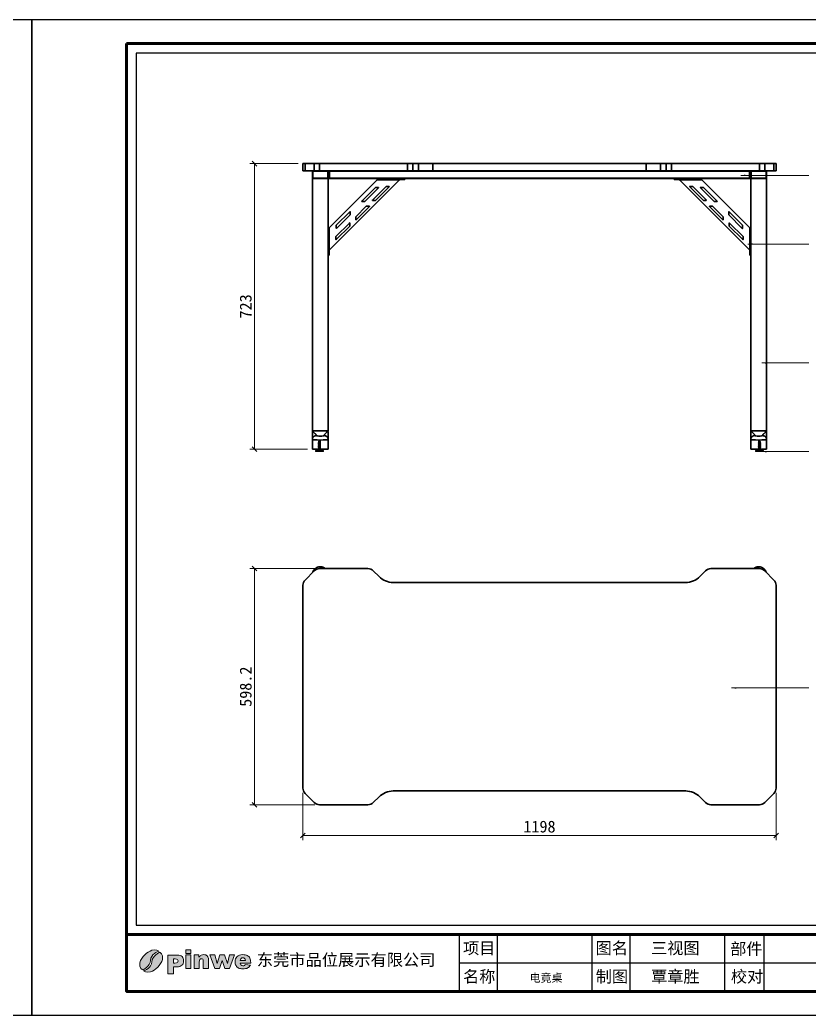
# Model space of a CAD drawing. Header units: inches. Extents: x 15389 to 49212, y -27129 to 13207.
# Drawn here: x 29275 to 31273, y 6678 to 9198 of the extents above; entities that cross this region are included whole.
import ezdxf

# ---------------------------------------------------------------- set-up
doc = ezdxf.new("R2010")
doc.units = ezdxf.units.IN
doc.header["$MEASUREMENT"] = 0
for name, color, linetype, lineweight in [('05常规标注', 42, 'Continuous', 13), ('图框', 5, 'Continuous', 60), ('粗实线', 7, 'Continuous', 35), ('轮廓线', 7, 'Continuous', 30)]:
    doc.layers.add(name, color=color, linetype=linetype, lineweight=lineweight)
doc.layers.add('_U+56FE_U+5C42 1', color=7, linetype='Continuous')
doc.layers.add('OBJ', color=1, linetype='Continuous')
doc.styles.get("Standard").update_dxf_attribs({"font": 'arial.ttf'})
doc.styles.add('宋体', font='')
doc.styles.add('样式 1', font='')
doc.styles.get('宋体').set_extended_font_data('SimSun')
doc.styles.get('样式 1').set_extended_font_data('SimSun')
doc.dimstyles.new('1-12', dxfattribs={"dimscale": 12, "dimtxt": 2.5, "dimasz": 1, "dimexe": 1, "dimexo": 1, "dimtad": 1, "dimdec": 1, "dimdsep": 46, "dimtxsty": '宋体', "dimblk": 'OBLIQUE', "dimcen": 2.5, "dimclrd": 3, "dimclre": 3, "dimclrt": 256, "dimadec": 0, "dimazin": 0, "dimtfac": 1, "dimtdec": 1, "dimtmove": 1, "dimatfit": 3, "dimfxl": 2, "dimlwd": 9, "dimlwe": 9, "dimarcsym": 1})

# ---------------------------------------------------------------- blocks, each defined once
blk = doc.blocks.new('_Oblique')
at = {"color": 0, "linetype": 'ByBlock', "lineweight": -2}
blk.add_line((-0.5, -0.5), (0.5, 0.5), dxfattribs=at)
blk = doc.blocks.new('*D108')
at = {"color": 3, "linetype": 'Continuous', "lineweight": 9, "transparency": 16777216}
for p, q in [((30023.7, 7808.3), (29857.6, 7808.3)), ((29869.6, 7210.1), (29869.6, 7808.3)), ((30022, 7210.1), (29857.6, 7210.1))]:
    blk.add_line(p, q, dxfattribs=at)
at = {"layer": 'Defpoints', "color": 0, "transparency": 16777216}
for p in [(29869.6, 7808.3), (30035.7, 7808.3), (30034, 7210.1)]:
    blk.add_point(p, dxfattribs=at)
at = {"color": 3, "lineweight": 9, "transparency": 16777216, "xscale": 12, "yscale": 12, "zscale": 12}
for p, rotation in [((29869.6, 7808.3), 90), ((29869.6, 7210.1), 270)]:
    blk.add_blockref('_Oblique', p, dxfattribs=dict(at, rotation=rotation))
at = {"transparency": 16777216, "insert": (29847.1, 7509.2), "char_height": 30, "attachment_point": 5, "rotation": 90, "style": '宋体'}
blk.add_mtext('598.2', dxfattribs=at)
blk = doc.blocks.new('*D109')
at = {"color": 3, "linetype": 'Continuous', "lineweight": 9, "transparency": 16777216}
for p, q in [((29979.7, 8833.6), (29857.6, 8833.6)), ((29869.6, 8110.6), (29869.6, 8833.6)), ((30003.7, 8110.6), (29857.6, 8110.6))]:
    blk.add_line(p, q, dxfattribs=at)
at = {"layer": 'Defpoints', "color": 0, "transparency": 16777216}
for p in [(29869.6, 8833.6), (29991.7, 8833.6), (30015.7, 8110.6)]:
    blk.add_point(p, dxfattribs=at)
at = {"color": 3, "lineweight": 9, "transparency": 16777216, "xscale": 12, "yscale": 12, "zscale": 12}
for p, rotation in [((29869.6, 8833.6), 90), ((29869.6, 8110.6), 270)]:
    blk.add_blockref('_Oblique', p, dxfattribs=dict(at, rotation=rotation))
at = {"transparency": 16777216, "insert": (29847.1, 8472.1), "char_height": 30, "attachment_point": 5, "rotation": 90, "style": '宋体'}
blk.add_mtext('723', dxfattribs=at)
blk = doc.blocks.new('*D107')
at = {"color": 3, "linetype": 'Continuous', "lineweight": 9, "transparency": 16777216}
for p, q in [((29991.7, 7240.4), (29991.7, 7120.2)), ((31189.7, 7240.4), (31189.7, 7120.2)), ((29991.7, 7132.2), (31189.7, 7132.2))]:
    blk.add_line(p, q, dxfattribs=at)
at = {"layer": 'Defpoints', "color": 0, "transparency": 16777216}
for p in [(29991.7, 7252.4), (31189.7, 7252.4), (31189.7, 7132.2)]:
    blk.add_point(p, dxfattribs=at)
at = {"color": 3, "lineweight": 9, "transparency": 16777216, "xscale": 12, "yscale": 12, "zscale": 12, "rotation": 180}
blk.add_blockref('_Oblique', (29991.7, 7132.2), dxfattribs=at)
at = {"color": 3, "lineweight": 9, "transparency": 16777216, "xscale": 12, "yscale": 12, "zscale": 12}
blk.add_blockref('_Oblique', (31189.7, 7132.2), dxfattribs=at)
at = {"transparency": 16777216, "insert": (30590.7, 7154.7), "char_height": 30, "attachment_point": 5, "style": '宋体'}
blk.add_mtext('1198', dxfattribs=at)
blk = doc.blocks.new('A$C1186033E')
for p, q in [((0, 3.1), (0, 1.2)), ((12.5, 3.1), (0, 3.1)), ((6.2, 6.9), (18.8, 6.9)), ((6.2, 6.2), (6.2, 6.9)), ((6.2, 6.2), (18.8, 6.2)), ((12.5, 3.1), (25, 3.1)), ((18.8, 6.2), (18.8, 6.9)), ((25, 3.1), (25, 1.2)), ((1.2, 0), (12.4, 0)), ((23.7, 0), (12.6, 0))]:
    blk.add_line(p, q)
at = {"color": 6, "linetype": 'ByBlock', "lineweight": 5}
blk.add_line((15.8, 6.9), (9.2, 6.9), dxfattribs=at)
for centre, radius, start, end in [((0.2, 10.5), 7.35, 268.3552, 324.9511), ((1.2, 1.2), 1.25, 180, 270), ((24.8, 10.5), 7.35, 215.0489, 271.6448), ((23.7, 1.2), 1.25, 270, 0)]:
    blk.add_arc(centre, radius, start, end)
at = {"layer": 'OBJ', "color": 6, "lineweight": 5}
for p, q in [((9.2, 30.7), (10.1, 31.9)), ((14.9, 31.9), (10.1, 31.9)), ((15.8, 30.7), (14.9, 31.9)), ((8.7, 24.2), (8.3, 23.6)), ((8.3, 23.6), (8.9, 23.4)), ((8.7, 22.4), (8.3, 21.9)), ((8.3, 21.9), (8.9, 21.7)), ((8.8, 29.3), (8.4, 28.8)), ((8.4, 28.8), (9, 28.5)), ((8.8, 27.5), (8.4, 27)), ((8.4, 27), (9, 26.8)), ((8.8, 25.9), (8.4, 25.4)), ((8.4, 25.4), (9, 25.2)), ((8.8, 20.7), (8.4, 20.2)), ((8.4, 20.2), (9, 20)), ((8.8, 19), (8.4, 18.5)), ((8.4, 18.5), (9, 18.3)), ((8.8, 17.4), (8.4, 16.9)), ((8.4, 16.9), (9, 16.7)), ((8.8, 15.7), (8.4, 15.2)), ((8.4, 15.2), (9, 15)), ((8.8, 14), (8.4, 13.5)), ((8.4, 13.5), (9, 13.2)), ((8.8, 12.4), (8.4, 11.9)), ((8.4, 11.9), (9, 11.7)), ((8.8, 10.8), (8.4, 10.3)), ((8.4, 10.3), (9, 10.1)), ((8.8, 9.2), (8.4, 8.7)), ((8.4, 8.7), (9, 8.5)), ((8.8, 7.7), (8.4, 7.2)), ((8.4, 7.2), (9, 6.9)), ((15.7, 26), (8.7, 24.2)), ((15.7, 24.3), (8.7, 22.4)), ((14.5, 30.7), (8.8, 29.3)), ((15.8, 29.4), (8.8, 27.5)), ((15.8, 27.8), (8.8, 25.9)), ((15.8, 22.6), (8.8, 20.7)), ((15.8, 20.9), (8.8, 19)), ((15.8, 19.3), (8.8, 17.4)), ((15.8, 17.6), (8.8, 15.7)), ((15.8, 15.9), (8.8, 14)), ((15.8, 14.3), (8.8, 12.4)), ((15.8, 12.7), (8.8, 10.8)), ((15.8, 11.1), (8.8, 9.2)), ((15.8, 9.5), (8.8, 7.7)), ((8.9, 23.4), (15.9, 25.3)), ((8.9, 21.7), (15.9, 23.6)), ((9, 28.5), (15.8, 30.4)), ((9, 26.8), (16, 28.7)), ((9, 25.2), (16, 27.1)), ((9, 20), (16, 21.9)), ((9, 18.3), (16, 20.1)), ((9, 16.7), (16, 18.6)), ((9, 15), (16, 16.9)), ((9, 13.2), (16, 15.1)), ((9, 11.7), (16, 13.5)), ((9, 10.1), (16, 12)), ((9, 8.5), (16, 10.4)), ((9, 6.9), (16, 8.8)), ((9.2, 6.9), (9.2, 30.9)), ((9.3, 30.9), (9.2, 30.9)), ((15.8, 30.7), (9.2, 30.7)), ((9.2, 30.2), (11.6, 30.7)), ((15.8, 8), (11.7, 6.9)), ((14.7, 6.9), (16, 7.2)), ((16.3, 25.8), (15.7, 26)), ((16.3, 24.1), (15.7, 24.3)), ((15.8, 6.9), (15.8, 30.7)), ((16.4, 29.2), (15.8, 29.4)), ((16.4, 27.6), (15.8, 27.8)), ((16.4, 22.4), (15.8, 22.6)), ((16.4, 20.6), (15.8, 20.9)), ((16.4, 19.1), (15.8, 19.3)), ((16.4, 17.4), (15.8, 17.6)), ((16.4, 15.6), (15.8, 15.9)), ((16.4, 14), (15.8, 14.3)), ((16.4, 12.5), (15.8, 12.7)), ((16.4, 10.9), (15.8, 11.1)), ((16.4, 9.3), (15.8, 9.5)), ((16.4, 7.7), (15.8, 8)), ((15.9, 25.3), (16.3, 25.8)), ((15.9, 23.6), (16.3, 24.1)), ((16, 28.7), (16.4, 29.2)), ((16, 27.1), (16.4, 27.6)), ((16, 21.9), (16.4, 22.4)), ((16, 20.1), (16.4, 20.6)), ((16, 18.6), (16.4, 19.1)), ((16, 16.9), (16.4, 17.4)), ((16, 15.1), (16.4, 15.6)), ((16, 13.5), (16.4, 14)), ((16, 12), (16.4, 12.5)), ((16, 10.4), (16.4, 10.9)), ((16, 8.8), (16.4, 9.3)), ((16, 7.2), (16.4, 7.7))]:
    blk.add_line(p, q, dxfattribs=at)

msp = doc.modelspace()

# ---------------------------------------------------------------- hatches: boundary and pattern name
h = msp.add_hatch(color=256)
h.dxf.hatch_style = 1
edge = h.paths.add_edge_path()
edge.add_spline(control_points=[(29859.7, 6809.36), (29859.7, 6809.36), (29833.35, 6809.36), (29833.35, 6809.36), (29833.59, 6807.26), (29834.15, 6805.69), (29835.07, 6804.65), (29836.33, 6803.16), (29837.99, 6802.43), (29840.04, 6802.43), (29841.34, 6802.43), (29842.57, 6802.75), (29843.73, 6803.38), (29844.44, 6803.79), (29845.22, 6804.51), (29846.03, 6805.53), (29846.03, 6805.53), (29858.98, 6804.34), (29858.98, 6804.34), (29857, 6800.91), (29854.61, 6798.43), (29851.81, 6796.94), (29849.01, 6795.45), (29845, 6794.7), (29839.77, 6794.7), (29835.22, 6794.7), (29831.65, 6795.34), (29829.04, 6796.62), (29826.44, 6797.9), (29824.29, 6799.94), (29822.57, 6802.72), (29820.86, 6805.52), (29820, 6808.8), (29820, 6812.57), (29820, 6817.93), (29821.72, 6822.28), (29825.16, 6825.59), (29828.58, 6828.91), (29833.33, 6830.57), (29839.37, 6830.57), (29844.28, 6830.57), (29848.15, 6829.82), (29850.99, 6828.33), (29853.83, 6826.85), (29855.99, 6824.7), (29857.48, 6821.87), (29858.97, 6819.05), (29859.7, 6815.37), (29859.7, 6810.85), (29859.7, 6810.85), (29859.7, 6809.36), (29859.7, 6809.36)], knot_values=[0, 0, 0, 0, 1, 1, 1, 2, 2, 2, 3, 3, 3, 4, 4, 4, 5, 5, 5, 6, 6, 6, 7, 7, 7, 8, 8, 8, 9, 9, 9, 10, 10, 10, 11, 11, 11, 12, 12, 12, 13, 13, 13, 14, 14, 14, 15, 15, 15, 16, 16, 16, 17, 17, 17, 17], degree=3, periodic=0)
edge = h.paths.add_edge_path(flags=16)
edge.add_spline(control_points=[(29846.36, 6815.64), (29846.11, 6818.19), (29845.41, 6820.02), (29844.3, 6821.12), (29843.19, 6822.22), (29841.74, 6822.77), (29839.92, 6822.77), (29837.83, 6822.77), (29836.16, 6821.94), (29834.9, 6820.27), (29834.11, 6819.24), (29833.6, 6817.7), (29833.38, 6815.64), (29833.38, 6815.64), (29846.36, 6815.64), (29846.36, 6815.64)], knot_values=[0, 0, 0, 0, 1, 1, 1, 2, 2, 2, 3, 3, 3, 4, 4, 4, 5, 5, 5, 5], degree=3, periodic=0)
h.paths.add_polyline_path([(29756.44, 6829.78), (29769.13, 6829.78), (29774.65, 6808.25), (29781.65, 6829.78), (29793.41, 6829.78), (29800.66, 6808.22), (29806.18, 6829.78), (29818.8, 6829.78), (29806.19, 6795.49), (29794.52, 6795.49), (29787.59, 6816.12), (29780.88, 6795.49), (29769.15, 6795.49)])
edge = h.paths.add_edge_path()
edge.add_spline(control_points=[(29716.44, 6829.78), (29716.44, 6829.78), (29728.68, 6829.78), (29728.68, 6829.78), (29728.68, 6829.78), (29728.68, 6824.19), (29728.68, 6824.19), (29730.51, 6826.48), (29732.35, 6828.11), (29734.22, 6829.09), (29736.09, 6830.07), (29738.36, 6830.57), (29741.05, 6830.57), (29744.68, 6830.57), (29747.51, 6829.49), (29749.57, 6827.32), (29751.61, 6825.16), (29752.64, 6821.82), (29752.64, 6817.29), (29752.64, 6817.29), (29752.64, 6795.49), (29752.64, 6795.49), (29752.64, 6795.49), (29739.43, 6795.49), (29739.43, 6795.49), (29739.43, 6795.49), (29739.43, 6814.35), (29739.43, 6814.35), (29739.43, 6816.51), (29739.03, 6818.03), (29738.24, 6818.92), (29737.44, 6819.81), (29736.33, 6820.26), (29734.9, 6820.26), (29733.33, 6820.26), (29732.04, 6819.66), (29731.06, 6818.46), (29730.08, 6817.25), (29729.58, 6815.09), (29729.58, 6811.96), (29729.58, 6811.96), (29729.58, 6795.49), (29729.58, 6795.49), (29729.58, 6795.49), (29716.44, 6795.49), (29716.44, 6795.49), (29716.44, 6795.49), (29716.44, 6829.78), (29716.44, 6829.78)], knot_values=[0, 0, 0, 0, 1, 1, 1, 2, 2, 2, 3, 3, 3, 4, 4, 4, 5, 5, 5, 6, 6, 6, 7, 7, 7, 8, 8, 8, 9, 9, 9, 10, 10, 10, 11, 11, 11, 12, 12, 12, 13, 13, 13, 14, 14, 14, 15, 15, 15, 16, 16, 16, 16], degree=3, periodic=0)
h.paths.add_polyline_path([(29695.13, 6842.79), (29708.28, 6842.79), (29708.28, 6833.87), (29695.13, 6833.87)])
h.paths.add_polyline_path([(29695.13, 6829.78), (29708.28, 6829.78), (29708.28, 6795.49), (29695.13, 6795.49)])
edge = h.paths.add_edge_path()
edge.add_spline(control_points=[(29649.72, 6829.54), (29649.72, 6829.54), (29674.03, 6829.54), (29674.03, 6829.54), (29679.32, 6829.54), (29683.29, 6828.29), (29685.93, 6825.76), (29688.56, 6823.24), (29689.88, 6819.65), (29689.88, 6815), (29689.88, 6810.22), (29688.44, 6806.47), (29685.57, 6803.79), (29682.69, 6801.09), (29678.3, 6799.75), (29672.4, 6799.75), (29672.4, 6799.75), (29664.38, 6799.75), (29664.38, 6799.75), (29664.38, 6799.75), (29664.38, 6782.24), (29664.38, 6782.24), (29664.38, 6782.24), (29649.72, 6782.24), (29649.72, 6782.24), (29649.72, 6782.24), (29649.72, 6829.54), (29649.72, 6829.54)], knot_values=[0, 0, 0, 0, 1, 1, 1, 2, 2, 2, 3, 3, 3, 4, 4, 4, 5, 5, 5, 6, 6, 6, 7, 7, 7, 8, 8, 8, 9, 9, 9, 9], degree=3, periodic=0)
edge = h.paths.add_edge_path(flags=16)
edge.add_spline(control_points=[(29664.38, 6809.33), (29664.38, 6809.33), (29667.98, 6809.33), (29667.98, 6809.33), (29670.83, 6809.33), (29672.82, 6809.82), (29673.96, 6810.8), (29675.11, 6811.78), (29675.68, 6813.04), (29675.68, 6814.57), (29675.68, 6816.05), (29675.19, 6817.31), (29674.18, 6818.34), (29673.19, 6819.38), (29671.32, 6819.9), (29668.57, 6819.9), (29668.57, 6819.9), (29664.38, 6819.9), (29664.38, 6819.9), (29664.38, 6819.9), (29664.38, 6809.33), (29664.38, 6809.33)], knot_values=[0, 0, 0, 0, 1, 1, 1, 2, 2, 2, 3, 3, 3, 4, 4, 4, 5, 5, 5, 6, 6, 6, 7, 7, 7, 7], degree=3, periodic=0)
edge = h.paths.add_edge_path()
edge.add_spline(control_points=[(29588.54, 6789.35), (29588.54, 6789.35), (29595.06, 6783.74), (29606.27, 6787.1), (29617.48, 6790.47), (29632.98, 6803.97), (29636.14, 6818.64), (29639.3, 6833.32), (29628.79, 6836.53), (29628.79, 6836.53), (29628.79, 6836.53), (29610.45, 6827.97), (29609.53, 6812.58), (29608.61, 6797.19), (29591.39, 6789.55), (29588.54, 6789.35)], knot_values=[0, 0, 0, 0, 1, 1, 1, 2, 2, 2, 3, 3, 3, 4, 4, 4, 5, 5, 5, 5], degree=3, periodic=0)
edge = h.paths.add_edge_path()
edge.add_spline(control_points=[(29626.95, 6839.32), (29626.95, 6839.32), (29620.43, 6844.93), (29609.22, 6841.57), (29598.01, 6838.2), (29582.51, 6824.7), (29579.35, 6810.03), (29576.19, 6795.35), (29586.7, 6792.14), (29586.7, 6792.14), (29586.7, 6792.14), (29605.05, 6800.7), (29605.96, 6816.09), (29606.88, 6831.48), (29624.1, 6839.12), (29626.95, 6839.32)], knot_values=[0, 0, 0, 0, 1, 1, 1, 2, 2, 2, 3, 3, 3, 4, 4, 4, 5, 5, 5, 5], degree=3, periodic=0)

# ---------------------------------------------------------------- linework, layer by layer
at = {"layer": '_U+56FE_U+5C42 1', "lineweight": 0}
for points in [[(29695.13, 6842.79), (29708.28, 6842.79), (29708.28, 6833.87), (29695.13, 6833.87), (29695.13, 6842.79)], [(29695.13, 6829.78), (29708.28, 6829.78), (29708.28, 6795.49), (29695.13, 6795.49), (29695.13, 6829.78)], [(29756.44, 6829.78), (29769.13, 6829.78), (29774.65, 6808.25), (29781.65, 6829.78), (29793.41, 6829.78), (29800.66, 6808.22), (29806.18, 6829.78), (29818.8, 6829.78), (29806.19, 6795.49), (29794.52, 6795.49), (29787.59, 6816.12), (29780.88, 6795.49), (29769.15, 6795.49), (29756.44, 6829.78)]]:
    msp.add_lwpolyline(points, dxfattribs=at)
for points, knots in [([(29626.95, 6839.32), (29626.95, 6839.32), (29620.43, 6844.93), (29609.22, 6841.57), (29598.01, 6838.2), (29582.51, 6824.7), (29579.35, 6810.03), (29576.19, 6795.35), (29586.7, 6792.14), (29586.7, 6792.14), (29586.7, 6792.14), (29605.05, 6800.7), (29605.96, 6816.09), (29606.88, 6831.48), (29624.1, 6839.12), (29626.95, 6839.32)], [0, 0, 0, 0, 1, 1, 1, 2, 2, 2, 3, 3, 3, 4, 4, 4, 5, 5, 5, 5]), ([(29588.54, 6789.35), (29588.54, 6789.35), (29595.06, 6783.74), (29606.27, 6787.1), (29617.48, 6790.47), (29632.98, 6803.97), (29636.14, 6818.64), (29639.3, 6833.32), (29628.79, 6836.53), (29628.79, 6836.53), (29628.79, 6836.53), (29610.45, 6827.97), (29609.53, 6812.58), (29608.61, 6797.19), (29591.39, 6789.55), (29588.54, 6789.35)], [0, 0, 0, 0, 1, 1, 1, 2, 2, 2, 3, 3, 3, 4, 4, 4, 5, 5, 5, 5]), ([(29649.72, 6829.54), (29649.72, 6829.54), (29674.03, 6829.54), (29674.03, 6829.54), (29679.32, 6829.54), (29683.29, 6828.29), (29685.93, 6825.76), (29688.56, 6823.24), (29689.88, 6819.65), (29689.88, 6815), (29689.88, 6810.22), (29688.44, 6806.47), (29685.57, 6803.79), (29682.69, 6801.09), (29678.3, 6799.75), (29672.4, 6799.75), (29672.4, 6799.75), (29664.38, 6799.75), (29664.38, 6799.75), (29664.38, 6799.75), (29664.38, 6782.24), (29664.38, 6782.24), (29664.38, 6782.24), (29649.72, 6782.24), (29649.72, 6782.24), (29649.72, 6782.24), (29649.72, 6829.54), (29649.72, 6829.54)], [0, 0, 0, 0, 1, 1, 1, 2, 2, 2, 3, 3, 3, 4, 4, 4, 5, 5, 5, 6, 6, 6, 7, 7, 7, 8, 8, 8, 9, 9, 9, 9]), ([(29716.44, 6829.78), (29716.44, 6829.78), (29728.68, 6829.78), (29728.68, 6829.78), (29728.68, 6829.78), (29728.68, 6824.19), (29728.68, 6824.19), (29730.51, 6826.48), (29732.35, 6828.11), (29734.22, 6829.09), (29736.09, 6830.07), (29738.36, 6830.57), (29741.05, 6830.57), (29744.68, 6830.57), (29747.51, 6829.49), (29749.57, 6827.32), (29751.61, 6825.16), (29752.64, 6821.82), (29752.64, 6817.29), (29752.64, 6817.29), (29752.64, 6795.49), (29752.64, 6795.49), (29752.64, 6795.49), (29739.43, 6795.49), (29739.43, 6795.49), (29739.43, 6795.49), (29739.43, 6814.35), (29739.43, 6814.35), (29739.43, 6816.51), (29739.03, 6818.03), (29738.24, 6818.92), (29737.44, 6819.81), (29736.33, 6820.26), (29734.9, 6820.26), (29733.33, 6820.26), (29732.04, 6819.66), (29731.06, 6818.46), (29730.08, 6817.25), (29729.58, 6815.09), (29729.58, 6811.96), (29729.58, 6811.96), (29729.58, 6795.49), (29729.58, 6795.49), (29729.58, 6795.49), (29716.44, 6795.49), (29716.44, 6795.49), (29716.44, 6795.49), (29716.44, 6829.78), (29716.44, 6829.78)], [0, 0, 0, 0, 1, 1, 1, 2, 2, 2, 3, 3, 3, 4, 4, 4, 5, 5, 5, 6, 6, 6, 7, 7, 7, 8, 8, 8, 9, 9, 9, 10, 10, 10, 11, 11, 11, 12, 12, 12, 13, 13, 13, 14, 14, 14, 15, 15, 15, 16, 16, 16, 16]), ([(29859.7, 6809.36), (29859.7, 6809.36), (29833.35, 6809.36), (29833.35, 6809.36), (29833.59, 6807.26), (29834.15, 6805.69), (29835.07, 6804.65), (29836.33, 6803.16), (29837.99, 6802.43), (29840.04, 6802.43), (29841.34, 6802.43), (29842.57, 6802.75), (29843.73, 6803.38), (29844.44, 6803.79), (29845.22, 6804.51), (29846.03, 6805.53), (29846.03, 6805.53), (29858.98, 6804.34), (29858.98, 6804.34), (29857, 6800.91), (29854.61, 6798.43), (29851.81, 6796.94), (29849.01, 6795.45), (29845, 6794.7), (29839.77, 6794.7), (29835.22, 6794.7), (29831.65, 6795.34), (29829.04, 6796.62), (29826.44, 6797.9), (29824.29, 6799.94), (29822.57, 6802.72), (29820.86, 6805.52), (29820, 6808.8), (29820, 6812.57), (29820, 6817.93), (29821.72, 6822.28), (29825.16, 6825.59), (29828.58, 6828.91), (29833.33, 6830.57), (29839.37, 6830.57), (29844.28, 6830.57), (29848.15, 6829.82), (29850.99, 6828.33), (29853.83, 6826.85), (29855.99, 6824.7), (29857.48, 6821.87), (29858.97, 6819.05), (29859.7, 6815.37), (29859.7, 6810.85), (29859.7, 6810.85), (29859.7, 6809.36), (29859.7, 6809.36)], [0, 0, 0, 0, 1, 1, 1, 2, 2, 2, 3, 3, 3, 4, 4, 4, 5, 5, 5, 6, 6, 6, 7, 7, 7, 8, 8, 8, 9, 9, 9, 10, 10, 10, 11, 11, 11, 12, 12, 12, 13, 13, 13, 14, 14, 14, 15, 15, 15, 16, 16, 16, 17, 17, 17, 17]), ([(29664.38, 6809.33), (29664.38, 6809.33), (29667.98, 6809.33), (29667.98, 6809.33), (29670.83, 6809.33), (29672.82, 6809.82), (29673.96, 6810.8), (29675.11, 6811.78), (29675.68, 6813.04), (29675.68, 6814.57), (29675.68, 6816.05), (29675.19, 6817.31), (29674.18, 6818.34), (29673.19, 6819.38), (29671.32, 6819.9), (29668.57, 6819.9), (29668.57, 6819.9), (29664.38, 6819.9), (29664.38, 6819.9), (29664.38, 6819.9), (29664.38, 6809.33), (29664.38, 6809.33)], [0, 0, 0, 0, 1, 1, 1, 2, 2, 2, 3, 3, 3, 4, 4, 4, 5, 5, 5, 6, 6, 6, 7, 7, 7, 7]), ([(29846.36, 6815.64), (29846.11, 6818.19), (29845.41, 6820.02), (29844.3, 6821.12), (29843.19, 6822.22), (29841.74, 6822.77), (29839.92, 6822.77), (29837.83, 6822.77), (29836.16, 6821.94), (29834.9, 6820.27), (29834.11, 6819.24), (29833.6, 6817.7), (29833.38, 6815.64), (29833.38, 6815.64), (29846.36, 6815.64), (29846.36, 6815.64)], [0, 0, 0, 0, 1, 1, 1, 2, 2, 2, 3, 3, 3, 4, 4, 4, 5, 5, 5, 5])]:
    msp.add_open_spline(points, degree=3, knots=knots, dxfattribs=at)
at = {"layer": 'Defpoints'}
for points in [[(25741.38, 6677.55), (29305.38, 6677.55), (29305.38, 9197.55), (25741.38, 9197.55)], [(29305.38, 6677.55), (32869.38, 6677.55), (32869.38, 9197.55), (29305.38, 9197.55)]]:
    msp.add_lwpolyline(points, close=True, dxfattribs=at)
at = {"layer": '图框', "color": 32}
msp.add_lwpolyline([(29545.38, 9137.55), (32809.38, 9137.55), (32809.38, 6737.55), (29545.38, 6737.55)], close=True, dxfattribs=at)
msp.add_lwpolyline([(29545.38, 6881.55), (32809.38, 6881.55)], dxfattribs=at)
at = {"layer": '粗实线'}
for p, q in [((29991.73, 8833.59), (29991.73, 8815.59)), ((29991.73, 8833.59), (29997.29, 8833.59)), ((29997.29, 8833.59), (29997.29, 8815.59)), ((29997.29, 8833.59), (30020.58, 8833.59)), ((30020.58, 8833.59), (30020.58, 8815.59)), ((30020.58, 8833.59), (30034.01, 8833.59)), ((30034.01, 8833.59), (30034.01, 8815.59)), ((30034.01, 8833.59), (30156.59, 8833.59)), ((30156.59, 8833.59), (30170.02, 8833.59)), ((30170.02, 8833.59), (30184.52, 8833.59)), ((30184.52, 8833.59), (30220.58, 8833.59)), ((30220.58, 8833.59), (30960.88, 8833.59)), ((30256.59, 8833.59), (30256.59, 8815.59)), ((30270.02, 8833.59), (30270.02, 8815.59)), ((30284.52, 8833.59), (30284.52, 8815.59)), ((30320.58, 8833.59), (30320.58, 8815.59)), ((30860.88, 8833.59), (30860.88, 8815.59)), ((30896.94, 8833.59), (30896.94, 8815.59)), ((30911.44, 8833.59), (30911.44, 8815.59)), ((30924.87, 8833.59), (30924.87, 8815.59)), ((30960.88, 8833.59), (30996.94, 8833.59)), ((30996.94, 8833.59), (31011.44, 8833.59)), ((31011.44, 8833.59), (31024.87, 8833.59)), ((31024.87, 8833.59), (31147.44, 8833.59)), ((31147.44, 8833.59), (31147.44, 8815.59)), ((31147.44, 8833.59), (31160.88, 8833.59)), ((31160.88, 8833.59), (31160.88, 8815.59)), ((31160.88, 8833.59), (31184.16, 8833.59)), ((31184.16, 8833.59), (31184.16, 8815.59)), ((31184.16, 8833.59), (31189.73, 8833.59)), ((31189.73, 8833.59), (31189.73, 8815.59)), ((29991.73, 8815.59), (29997.29, 8815.59)), ((29997.29, 8815.59), (30020.58, 8815.59)), ((30015.73, 8795.59), (30015.73, 8815.59)), ((30055.73, 8795.59), (30015.73, 8795.59)), ((30015.73, 8795.59), (30015.73, 8156.59)), ((30016.93, 8796.79), (30016.93, 8814.39)), ((30054.53, 8814.39), (30016.93, 8814.39)), ((30054.53, 8796.79), (30016.93, 8796.79)), ((30020.58, 8815.59), (30034.01, 8815.59)), ((30034.01, 8815.59), (30156.59, 8815.59)), ((30054.53, 8796.79), (30054.53, 8814.39)), ((30055.73, 8795.59), (30055.73, 8815.59)), ((30055.73, 8795.59), (30055.73, 8156.59)), ((30057.23, 8800.59), (30057.23, 8815.59)), ((30057.23, 8800.59), (30059.23, 8800.59)), ((30057.23, 8795.59), (30057.23, 8800.59)), ((30059.23, 8795.59), (30057.23, 8795.59)), ((30059.23, 8800.59), (30059.23, 8815.59)), ((31122.23, 8814.19), (30059.23, 8814.19)), ((30059.23, 8800.59), (30059.23, 8795.59)), ((31122.23, 8796.99), (30059.23, 8796.99)), ((31122.23, 8795.59), (30059.23, 8795.59)), ((30156.59, 8815.59), (30170.02, 8815.59)), ((30170.02, 8815.59), (30184.52, 8815.59)), ((30182.17, 8795.59), (30182.17, 8793.09)), ((30184.52, 8815.59), (30220.58, 8815.59)), ((30213.56, 8793.09), (30213.56, 8795.59)), ((30220.58, 8815.59), (30960.88, 8815.59)), ((30233.36, 8795.59), (30233.36, 8793.09)), ((30248.21, 8793.09), (30248.21, 8795.59)), ((30249.67, 8793.09), (30249.67, 8795.59)), ((30931.78, 8795.59), (30931.78, 8793.09)), ((30933.25, 8793.09), (30933.25, 8795.59)), ((30948.1, 8795.59), (30948.1, 8793.09)), ((30960.88, 8815.59), (30996.94, 8815.59)), ((30967.9, 8793.09), (30967.9, 8795.59)), ((30996.94, 8815.59), (31011.44, 8815.59)), ((30999.29, 8795.59), (30999.29, 8793.09)), ((31011.44, 8815.59), (31024.87, 8815.59)), ((31024.87, 8815.59), (31147.44, 8815.59)), ((31122.23, 8800.59), (31122.23, 8815.59)), ((31124.23, 8800.59), (31122.23, 8800.59)), ((31122.23, 8800.59), (31122.23, 8795.59)), ((31122.23, 8795.59), (31124.23, 8795.59)), ((31124.23, 8800.59), (31124.23, 8815.59)), ((31124.23, 8795.59), (31124.23, 8800.59)), ((31125.73, 8795.59), (31125.73, 8815.59)), ((31125.73, 8795.59), (31125.73, 8156.59)), ((31125.73, 8795.59), (31165.73, 8795.59)), ((31126.93, 8796.79), (31126.93, 8814.39)), ((31126.93, 8814.39), (31164.53, 8814.39)), ((31126.93, 8796.79), (31164.53, 8796.79)), ((31147.44, 8815.59), (31160.88, 8815.59)), ((31160.88, 8815.59), (31184.16, 8815.59)), ((31164.53, 8796.79), (31164.53, 8814.39)), ((31165.73, 8795.59), (31165.73, 8815.59)), ((31165.73, 8795.59), (31165.73, 8156.59)), ((31184.16, 8815.59), (31189.73, 8815.59)), ((30058.43, 8614.86), (30236.46, 8792.89)), ((30179.89, 8792.89), (30058.43, 8671.43)), ((30175.52, 8773.38), (30141.02, 8738.88)), ((30148.65, 8738.03), (30183.15, 8772.53)), ((30202.6, 8776), (30168.1, 8741.5)), ((30182.8, 8773.38), (30175.52, 8773.38)), ((30175.73, 8740.64), (30210.23, 8775.15)), ((30179.89, 8792.89), (30182.17, 8793.09)), ((30179.89, 8792.89), (30236.46, 8792.89)), ((30213.56, 8793.09), (30182.17, 8793.09)), ((30209.88, 8776), (30202.6, 8776)), ((30233.36, 8793.09), (30213.56, 8793.09)), ((30248.21, 8793.09), (30233.36, 8793.09)), ((30238.74, 8793.09), (30236.46, 8792.89)), ((30249.67, 8793.09), (30248.21, 8793.09)), ((30931.78, 8793.09), (30933.25, 8793.09)), ((30933.25, 8793.09), (30948.1, 8793.09)), ((30942.72, 8793.09), (30944.99, 8792.89)), ((31001.56, 8792.89), (30944.99, 8792.89)), ((31123.03, 8614.86), (30944.99, 8792.89)), ((30948.1, 8793.09), (30967.9, 8793.09)), ((30967.9, 8793.09), (30999.29, 8793.09)), ((31005.73, 8740.64), (30971.23, 8775.15)), ((30971.58, 8776), (30978.86, 8776)), ((30978.86, 8776), (31013.36, 8741.5)), ((31032.81, 8738.03), (30998.31, 8772.53)), ((30998.66, 8773.38), (31005.94, 8773.38)), ((31001.56, 8792.89), (30999.29, 8793.09)), ((31001.56, 8792.89), (31123.03, 8671.43)), ((31005.94, 8773.38), (31040.44, 8738.88)), ((30152.4, 8725.79), (30125.53, 8698.92)), ((30126.38, 8691.29), (30160.03, 8724.94)), ((30141.37, 8738.03), (30148.65, 8738.03)), ((30159.67, 8725.79), (30152.4, 8725.79)), ((30168.45, 8740.64), (30175.73, 8740.64)), ((31013.01, 8740.64), (31005.73, 8740.64)), ((31055.08, 8691.29), (31021.43, 8724.94)), ((31021.78, 8725.79), (31029.06, 8725.79)), ((31029.06, 8725.79), (31055.93, 8698.92)), ((31040.09, 8738.03), (31032.81, 8738.03)), ((30110.86, 8711.88), (30076.36, 8677.38)), ((30077.22, 8669.74), (30111.72, 8704.25)), ((30111.72, 8704.25), (30111.72, 8711.52)), ((30125.53, 8698.92), (30125.53, 8691.65)), ((31055.93, 8698.92), (31055.93, 8691.65)), ((31069.74, 8704.25), (31069.74, 8711.52)), ((31104.24, 8669.74), (31069.74, 8704.25)), ((31070.59, 8711.88), (31105.09, 8677.38)), ((30055.73, 8669.15), (30058.23, 8669.15)), ((30058.23, 8669.15), (30058.43, 8671.43)), ((30058.23, 8669.15), (30058.23, 8637.76)), ((30058.43, 8671.43), (30058.43, 8614.86)), ((30109.82, 8683.22), (30075.32, 8648.72)), ((30076.17, 8641.09), (30110.68, 8675.59)), ((30076.36, 8677.38), (30076.36, 8670.1)), ((30110.68, 8675.59), (30110.68, 8682.87)), ((31070.78, 8675.59), (31070.78, 8682.87)), ((31105.28, 8641.09), (31070.78, 8675.59)), ((31071.63, 8683.22), (31106.14, 8648.72)), ((31105.09, 8677.38), (31105.09, 8670.1)), ((31123.03, 8671.43), (31123.03, 8614.86)), ((31123.23, 8669.15), (31123.03, 8671.43)), ((31125.73, 8669.15), (31123.23, 8669.15)), ((31123.23, 8669.15), (31123.23, 8637.76)), ((30075.32, 8648.72), (30075.32, 8641.44)), ((31106.14, 8648.72), (31106.14, 8641.44)), ((30055.73, 8637.76), (30058.23, 8637.76)), ((30058.23, 8637.76), (30058.23, 8617.96)), ((31125.73, 8637.76), (31123.23, 8637.76)), ((31123.23, 8637.76), (31123.23, 8617.96)), ((30058.23, 8617.96), (30055.73, 8617.96)), ((30055.73, 8603.11), (30058.23, 8603.11)), ((30055.73, 8601.65), (30058.23, 8601.65)), ((30058.23, 8617.96), (30058.23, 8603.11)), ((30058.43, 8614.86), (30058.23, 8612.58)), ((30058.23, 8603.11), (30058.23, 8601.65)), ((31123.03, 8614.86), (31123.23, 8612.58)), ((31123.23, 8617.96), (31125.73, 8617.96)), ((31123.23, 8617.96), (31123.23, 8603.11)), ((31125.73, 8603.11), (31123.23, 8603.11)), ((31123.23, 8603.11), (31123.23, 8601.65)), ((31123.23, 8601.65), (31125.73, 8601.65)), ((30017.73, 8156.59), (30015.73, 8156.59)), ((30053.73, 8156.59), (30017.73, 8156.59)), ((30055.73, 8156.59), (30053.73, 8156.59)), ((31125.73, 8156.59), (31127.73, 8156.59)), ((31127.73, 8156.59), (31163.73, 8156.59)), ((31163.73, 8156.59), (31165.73, 8156.59)), ((30015.73, 8134.97), (30015.73, 8110.59)), ((30035.73, 8110.59), (30035.73, 8133.74)), ((30055.73, 8110.59), (30055.73, 8134.97)), ((31125.73, 8110.59), (31125.73, 8134.97)), ((31145.73, 8110.59), (31145.73, 8133.74)), ((31165.73, 8134.97), (31165.73, 8110.59)), ((30015.73, 8110.59), (30035.73, 8110.59)), ((30035.73, 8110.59), (30055.73, 8110.59)), ((31145.73, 8110.59), (31125.73, 8110.59)), ((31165.73, 8110.59), (31145.73, 8110.59)), ((30020.58, 7802.51), (29997.29, 7779.23)), ((30156.59, 7808.08), (30034.01, 7808.08)), ((30184.52, 7788.01), (30170.02, 7802.51)), ((31011.44, 7802.51), (30996.94, 7788.01)), ((31147.44, 7808.08), (31024.87, 7808.08)), ((31184.16, 7779.23), (31160.88, 7802.51)), ((29991.73, 7765.79), (29991.73, 7252.36)), ((30960.88, 7773.08), (30220.58, 7773.08)), ((31189.73, 7252.36), (31189.73, 7765.79)), ((29997.29, 7238.93), (30020.58, 7215.64)), ((30220.58, 7245.08), (30960.88, 7245.08)), ((31160.88, 7215.64), (31184.16, 7238.93)), ((30034.01, 7210.08), (30156.59, 7210.08)), ((30170.02, 7215.64), (30184.52, 7230.14)), ((30996.94, 7230.14), (31011.44, 7215.64)), ((31024.87, 7210.08), (31147.44, 7210.08))]:
    msp.add_line(p, q, dxfattribs=at)
for centre, radius, start, end in [((30182.8, 8772.88), 0.5, 315, 90), ((30209.88, 8775.5), 0.5, 315, 90), ((30971.58, 8775.5), 0.5, 90, 225), ((30998.66, 8772.88), 0.5, 90, 225), ((30141.37, 8738.53), 0.5, 135, 270), ((30159.67, 8725.29), 0.5, 315, 90), ((30168.45, 8741.14), 0.5, 135, 270), ((31013.01, 8741.14), 0.5, 270, 45), ((31021.78, 8725.29), 0.5, 90, 225), ((31040.09, 8738.53), 0.5, 270, 45), ((30111.22, 8711.52), 0.5, 0, 135), ((31070.24, 8711.52), 0.5, 45, 180), ((30076.86, 8670.1), 0.5, 180, 315), ((30110.18, 8682.87), 0.5, 0, 135), ((30126.03, 8691.65), 0.5, 180, 315), ((31055.43, 8691.65), 0.5, 225, 0), ((31071.28, 8682.87), 0.5, 45, 180), ((31104.59, 8670.1), 0.5, 225, 0), ((30075.82, 8641.44), 0.5, 180, 315), ((31105.64, 8641.44), 0.5, 225, 0), ((30034.01, 7789.08), 19, 90, 135), ((30156.59, 7789.08), 19, 45, 90), ((30220.58, 7824.08), 51, 225, 270), ((30960.88, 7824.08), 51, 270, 315), ((31024.87, 7789.08), 19, 90, 135), ((31147.44, 7789.08), 19, 45, 90), ((30010.73, 7765.79), 19, 135, 180), ((31170.73, 7765.79), 19, 0, 45), ((30010.73, 7252.36), 19, 180, 225), ((30220.58, 7194.08), 51, 90, 135), ((30960.88, 7194.08), 51, 45, 90), ((31170.73, 7252.36), 19, 315, 0), ((30034.01, 7229.08), 19, 225, 270), ((30156.59, 7229.08), 19, 270, 315), ((31024.87, 7229.08), 19, 225, 270), ((31147.44, 7229.08), 19, 270, 315)]:
    msp.add_arc(centre, radius, start, end, dxfattribs=at)
for centre, major_axis, ratio, start_param, end_param in [((30035.73, 8144.9), (10, 0), 0.122807, 3.1415927, 6.2831853), ((31145.73, 8144.9), (10, 0), 0.122807, 3.1415927, 6.2831853), ((30035.73, 8134.97), (20, 0), 0.0614035, 3.1415927, 4.712389), ((30035.73, 8134.97), (20, 0), 0.0614035, 4.712389, 6.2831853), ((31145.73, 8134.97), (20, 0), 0.0614035, 3.1415927, 4.712389), ((31145.73, 8134.97), (20, 0), 0.0614035, 4.712389, 6.2831853)]:
    msp.add_ellipse(centre, major_axis=major_axis, ratio=ratio, start_param=start_param, end_param=end_param, dxfattribs=at)
for points in [[(30179.89, 8792.89), (30180.08, 8793.25), (30180.46, 8793.95), (30181.03, 8794.85), (30181.6, 8795.47), (30181.98, 8795.55), (30182.17, 8795.59)], [(31001.56, 8792.89), (31001.37, 8793.25), (31000.99, 8793.95), (31000.42, 8794.85), (30999.85, 8795.47), (30999.48, 8795.55), (30999.29, 8795.59)], [(30055.73, 8669.15), (30055.77, 8669.34), (30055.85, 8669.72), (30056.48, 8670.29), (30057.37, 8670.86), (30058.08, 8671.24), (30058.43, 8671.43)], [(31125.73, 8669.15), (31125.69, 8669.34), (31125.61, 8669.72), (31124.98, 8670.29), (31124.09, 8670.86), (31123.38, 8671.24), (31123.03, 8671.43)]]:
    msp.add_open_spline(points, degree=3, dxfattribs=at)
for points, knots in [([(30015.73, 8154.59), (30015.73, 8154.6), (30015.73, 8154.75), (30015.77, 8155.12), (30016, 8155.68), (30016.46, 8156.18), (30017.06, 8156.53), (30017.5, 8156.57), (30017.73, 8156.59)], [0, 0, 0, 0, 0.0081611, 0.1425506, 0.3572863, 0.571642, 0.7858179, 1, 1, 1, 1]), ([(30015.73, 8154.59), (30015.73, 8153.95), (30015.73, 8152.67), (30015.73, 8149.81), (30015.73, 8146.61), (30015.73, 8143.2), (30015.73, 8139.9), (30015.73, 8136.91), (30015.73, 8135.62), (30015.73, 8134.97)], [0, 0, 0, 0, 0.1394983, 0.2794152, 0.4197604, 0.5602824, 0.7073156, 0.8538795, 1, 1, 1, 1]), ([(30025.73, 8144.9), (30025.12, 8144.87), (30023.86, 8144.8), (30022, 8144.25), (30020.21, 8143.33), (30018.61, 8142.04), (30017.31, 8140.45), (30016.38, 8138.67), (30015.83, 8136.82), (30015.76, 8135.58), (30015.73, 8134.97)], [0, 0, 0, 0, 0.116516, 0.2400113, 0.3686408, 0.5, 0.6313592, 0.7599887, 0.883484, 1, 1, 1, 1]), ([(30025.73, 8144.9), (30025.66, 8145.44), (30025.53, 8146.54), (30024.35, 8148.17), (30022.8, 8149.81), (30021.03, 8151.47), (30019.37, 8153.16), (30018.04, 8154.87), (30017.83, 8156.02), (30017.73, 8156.59)], [0, 0, 0, 0, 0.1394741, 0.2793443, 0.4196567, 0.560177, 0.7072421, 0.8538539, 1, 1, 1, 1]), ([(30053.73, 8156.59), (30053.64, 8156.05), (30053.45, 8154.95), (30052.22, 8153.31), (30050.64, 8151.68), (30048.87, 8150.02), (30047.24, 8148.33), (30045.96, 8146.62), (30045.8, 8145.47), (30045.73, 8144.9)], [0, 0, 0, 0, 0.1394967, 0.279411, 0.4197549, 0.5602776, 0.7073127, 0.8538785, 1, 1, 1, 1]), ([(30055.73, 8134.97), (30055.7, 8135.58), (30055.63, 8136.82), (30055.07, 8138.67), (30054.15, 8140.45), (30052.85, 8142.04), (30051.25, 8143.33), (30049.46, 8144.25), (30047.6, 8144.8), (30046.34, 8144.87), (30045.73, 8144.9)], [0, 0, 0, 0, 0.116516, 0.2400113, 0.3686408, 0.5, 0.6313592, 0.7599887, 0.883484, 1, 1, 1, 1]), ([(30053.73, 8156.59), (30053.95, 8156.57), (30054.4, 8156.53), (30055, 8156.18), (30055.46, 8155.68), (30055.68, 8155.12), (30055.73, 8154.75), (30055.73, 8154.6), (30055.73, 8154.59)], [0, 0, 0, 0, 0.2141821, 0.428358, 0.6427137, 0.8574494, 0.9918389, 1, 1, 1, 1]), ([(30055.73, 8134.97), (30055.73, 8135.58), (30055.73, 8136.81), (30055.73, 8139.61), (30055.73, 8142.78), (30055.73, 8146.19), (30055.73, 8149.52), (30055.73, 8152.56), (30055.73, 8153.92), (30055.73, 8154.59)], [0, 0, 0, 0, 0.13947318, 0.27934168, 0.41965211, 0.5601715, 0.70723762, 0.8538522, 1, 1, 1, 1]), ([(31127.73, 8156.59), (31127.5, 8156.57), (31127.06, 8156.53), (31126.46, 8156.18), (31126, 8155.68), (31125.77, 8155.12), (31125.73, 8154.75), (31125.73, 8154.6), (31125.73, 8154.59)], [0, 0, 0, 0, 0.2141821, 0.428358, 0.6427137, 0.8574494, 0.9918389, 1, 1, 1, 1]), ([(31125.73, 8134.97), (31125.73, 8135.58), (31125.73, 8136.81), (31125.73, 8139.61), (31125.73, 8142.78), (31125.73, 8146.19), (31125.73, 8149.52), (31125.73, 8152.56), (31125.73, 8153.92), (31125.73, 8154.59)], [0, 0, 0, 0, 0.13947318, 0.27934168, 0.41965211, 0.5601715, 0.70723762, 0.8538522, 1, 1, 1, 1]), ([(31125.73, 8134.97), (31125.76, 8135.58), (31125.83, 8136.82), (31126.38, 8138.67), (31127.31, 8140.45), (31128.61, 8142.04), (31130.21, 8143.33), (31132, 8144.25), (31133.86, 8144.8), (31135.12, 8144.87), (31135.73, 8144.9)], [0, 0, 0, 0, 0.116516, 0.2400113, 0.3686408, 0.5, 0.6313592, 0.7599887, 0.883484, 1, 1, 1, 1]), ([(31127.73, 8156.59), (31127.82, 8156.05), (31128.01, 8154.95), (31129.24, 8153.31), (31130.81, 8151.68), (31132.58, 8150.02), (31134.22, 8148.33), (31135.5, 8146.62), (31135.65, 8145.47), (31135.73, 8144.9)], [0, 0, 0, 0, 0.1394967, 0.279411, 0.4197549, 0.5602776, 0.7073127, 0.8538785, 1, 1, 1, 1]), ([(31155.73, 8144.9), (31155.8, 8145.44), (31155.93, 8146.54), (31157.11, 8148.17), (31158.66, 8149.81), (31160.43, 8151.47), (31162.09, 8153.16), (31163.42, 8154.87), (31163.63, 8156.02), (31163.73, 8156.59)], [0, 0, 0, 0, 0.1394741, 0.2793443, 0.4196567, 0.560177, 0.7072421, 0.8538539, 1, 1, 1, 1]), ([(31155.73, 8144.9), (31156.34, 8144.87), (31157.6, 8144.8), (31159.46, 8144.25), (31161.25, 8143.33), (31162.85, 8142.04), (31164.15, 8140.45), (31165.07, 8138.67), (31165.63, 8136.82), (31165.7, 8135.58), (31165.73, 8134.97)], [0, 0, 0, 0, 0.116516, 0.2400113, 0.3686408, 0.5, 0.6313592, 0.7599887, 0.883484, 1, 1, 1, 1]), ([(31165.73, 8154.59), (31165.73, 8154.6), (31165.73, 8154.75), (31165.68, 8155.12), (31165.46, 8155.68), (31165, 8156.18), (31164.4, 8156.53), (31163.95, 8156.57), (31163.73, 8156.59)], [0, 0, 0, 0, 0.0081611, 0.1425506, 0.3572863, 0.571642, 0.7858179, 1, 1, 1, 1]), ([(31165.73, 8154.59), (31165.73, 8153.95), (31165.73, 8152.67), (31165.73, 8149.81), (31165.73, 8146.61), (31165.73, 8143.2), (31165.73, 8139.9), (31165.73, 8136.91), (31165.73, 8135.62), (31165.73, 8134.97)], [0, 0, 0, 0, 0.1394983, 0.2794152, 0.4197604, 0.5602824, 0.7073156, 0.8538795, 1, 1, 1, 1]), ([(30035.73, 7812.87), (30035.12, 7812.85), (30033.83, 7812.82), (30032.24, 7812.58), (30030.93, 7812.29), (30029.9, 7812.01), (30028.85, 7811.66), (30027.77, 7811.23), (30026.55, 7810.66), (30025.13, 7809.86), (30023.7, 7808.88), (30022.47, 7807.86), (30021.3, 7806.75), (30020.18, 7805.5), (30019.29, 7804.28), (30018.71, 7803.37), (30018.34, 7802.75), (30017.96, 7802.07), (30017.59, 7801.31), (30017.2, 7800.42), (30016.83, 7799.48), (30016.64, 7798.79), (30016.55, 7798.49)], [0, 0, 0, 0, 0.06708281, 0.14034518, 0.17965361, 0.22087393, 0.26409696, 0.30940145, 0.36110799, 0.4290531, 0.51002716, 0.57784832, 0.62702545, 0.70794176, 0.77785087, 0.80261698, 0.82935101, 0.85812154, 0.88898355, 0.92198155, 0.96521682, 1, 1, 1, 1]), ([(30048.69, 7808.08), (30048.41, 7808.32), (30047.62, 7808.99), (30046.32, 7809.86), (30044.91, 7810.66), (30043.37, 7811.38), (30041.63, 7812.02), (30039.58, 7812.53), (30037.62, 7812.82), (30036.34, 7812.85), (30035.73, 7812.87)], [0, 0, 0, 0, 0.08320045, 0.2287694, 0.35090578, 0.44391885, 0.6029747, 0.74765753, 0.87937734, 1, 1, 1, 1]), ([(30035.73, 7808.08), (30035.73, 7808.29), (30035.73, 7809.07), (30035.73, 7810.21), (30035.73, 7811.42), (30035.73, 7812.26), (30035.73, 7812.78), (30035.73, 7812.84), (30035.73, 7812.87)], [0, 0, 0, 0, 0.0709997, 0.2636227, 0.4562458, 0.6452301, 0.8273326, 1, 1, 1, 1]), ([(31132.76, 7808.08), (31133.05, 7808.32), (31133.83, 7808.99), (31135.13, 7809.86), (31136.55, 7810.66), (31138.09, 7811.38), (31139.83, 7812.02), (31141.88, 7812.53), (31143.83, 7812.82), (31145.12, 7812.85), (31145.73, 7812.87)], [0, 0, 0, 0, 0.0832005, 0.2287694, 0.3509058, 0.4439189, 0.6029747, 0.7476575, 0.8793773, 1, 1, 1, 1]), ([(31145.73, 7812.87), (31146.34, 7812.85), (31147.62, 7812.82), (31149.22, 7812.58), (31150.53, 7812.29), (31151.56, 7812.01), (31152.6, 7811.66), (31153.69, 7811.23), (31154.91, 7810.66), (31156.32, 7809.86), (31157.76, 7808.88), (31158.99, 7807.86), (31160.16, 7806.75), (31161.27, 7805.5), (31162.17, 7804.28), (31162.75, 7803.37), (31163.12, 7802.75), (31163.49, 7802.07), (31163.87, 7801.31), (31164.26, 7800.42), (31164.62, 7799.48), (31164.82, 7798.79), (31164.9, 7798.49)], [0, 0, 0, 0, 0.0670828, 0.1403452, 0.1796536, 0.2208739, 0.264097, 0.3094014, 0.361108, 0.4290531, 0.5100272, 0.5778483, 0.6270255, 0.7079418, 0.7778509, 0.802617, 0.829351, 0.8581215, 0.8889835, 0.9219815, 0.9652168, 1, 1, 1, 1]), ([(31145.73, 7808.08), (31145.73, 7808.29), (31145.73, 7809.07), (31145.73, 7810.21), (31145.73, 7811.42), (31145.73, 7812.26), (31145.73, 7812.78), (31145.73, 7812.84), (31145.73, 7812.87)], [0, 0, 0, 0, 0.0709997, 0.2636227, 0.4562458, 0.6452301, 0.8273326, 1, 1, 1, 1])]:
    msp.add_open_spline(points, degree=3, knots=knots, dxfattribs=at)
at = {"layer": '轮廓线'}
for p, q in [((30388.14, 6737.55), (30388.14, 6881.55)), ((30484.14, 6737.55), (30484.14, 6881.55)), ((30724.14, 6737.55), (30724.14, 6881.55)), ((30820.14, 6737.55), (30820.14, 6881.55)), ((31060.14, 6737.55), (31060.14, 6881.55)), ((31159.69, 6737.55), (31159.69, 6881.55)), ((30388.14, 6809.55), (32809.38, 6809.55))]:
    msp.add_line(p, q, dxfattribs=at)
at = {"layer": '轮廓线', "color": 7}
msp.add_lwpolyline([(29569.38, 6905.55), (32785.38, 6905.55), (32785.38, 9113.55), (29569.38, 9113.55)], close=True, dxfattribs=at)

# ---------------------------------------------------------------- block references
at = {"layer": '05常规标注', "yscale": 0.8068060096311926, "zscale": 0.8068060096311926}
for p, xscale in [((30023.57, 8104.7), 0.8068060096311926), ((31157.89, 8104.7), -0.8068060096311926)]:
    msp.add_blockref('A$C1186033E', p, dxfattribs=dict(at, xscale=xscale))

# ---------------------------------------------------------------- texts
at = {"insert": (29875.23, 6832.54, 3.87), "char_height": 30.1362, "width": 1993.659, "attachment_point": 1}
msp.add_mtext('{\\fSimSun|b0|i0|c134|p2;东莞市品位展示有限公司}', dxfattribs=at)
at = {"layer": '轮廓线', "attachment_point": 5, "style": '样式 1'}
for s, insert, char_height, width in [('{\\fSimSun|b1|i0|c134|p2;项目}', (30438.24, 6845.55), 30, 224.6594), ('{\\fSimSun|b1|i0|c134|p2;图名}', (30773.87, 6845.55), 30, 224.6594), ('{\\fSimSun|b1|i0|c134|p2;三视图}', (30934.66, 6845.55), 30, 224.6594), ('{\\fSimSun|b1|i0|c134|p2;部件}', (31114.6, 6843.76), 30, 224.6594), ('{\\fSimSun|b1|i0|c134|p2;名称}', (30438.17, 6773.55), 30, 224.6594), ('{\\fSimSun|b1|i0|c134|p2;电竟桌}', (30607.52, 6770.6), 20.4, 265.3646), ('{\\fSimSun|b1|i0|c134|p2;制图}', (30774.17, 6773.55), 30, 224.6594), ('{\\fSimSun|b1|i0|c134|p2;覃章胜}', (30934.66, 6773.55), 30, 224.6594), ('{\\fSimSun|b1|i0|c134|p2;校对}', (31116.31, 6773.55), 30, 224.6594)]:
    msp.add_mtext(s, dxfattribs=dict(at, insert=insert, char_height=char_height, width=width))

# ---------------------------------------------------------------- dimensions: what is measured, and where the dimension line sits
at = {"color": 1}
for base, p1, p2, picture, middle in [((29869.56, 8833.59), (30015.73, 8110.59), (29991.73, 8833.59), '*D109', (29847.06, 8472.09)), ((29869.56, 7808.29), (30034.01, 7210.08), (30035.73, 7808.29), '*D108', (29847.06, 7509.18))]:
    dim = msp.add_linear_dim(base=base, p1=p1, p2=p2, angle=90, dimstyle='1-12', dxfattribs=at)
    dim.commit()
    dim.dimension.update_dxf_attribs({"geometry": picture, "text_midpoint": middle})
dim = msp.add_linear_dim(base=(31189.73, 7132.18), p1=(29991.73, 7252.36), p2=(31189.73, 7252.36), dimstyle='1-12', dxfattribs=at)
dim.commit()
dim.dimension.update_dxf_attribs({"geometry": '*D107', "text_midpoint": (30590.73, 7154.68)})

# ---------------------------------------------------------------- leaders
for points in [[(31100.2, 8803.91), (31272.69, 8803.91)], [(31118.56, 8629.92), (31272.69, 8629.92)], [(31153.91, 8328.8), (31272.69, 8328.8)], [(31153.91, 8104.32), (31272.69, 8104.32)], [(31076.93, 7505.89), (31272.69, 7505.89)]]:
    msp.add_leader(points, dimstyle='1-12', dxfattribs=at)

doc.saveas('drawing.dxf')
